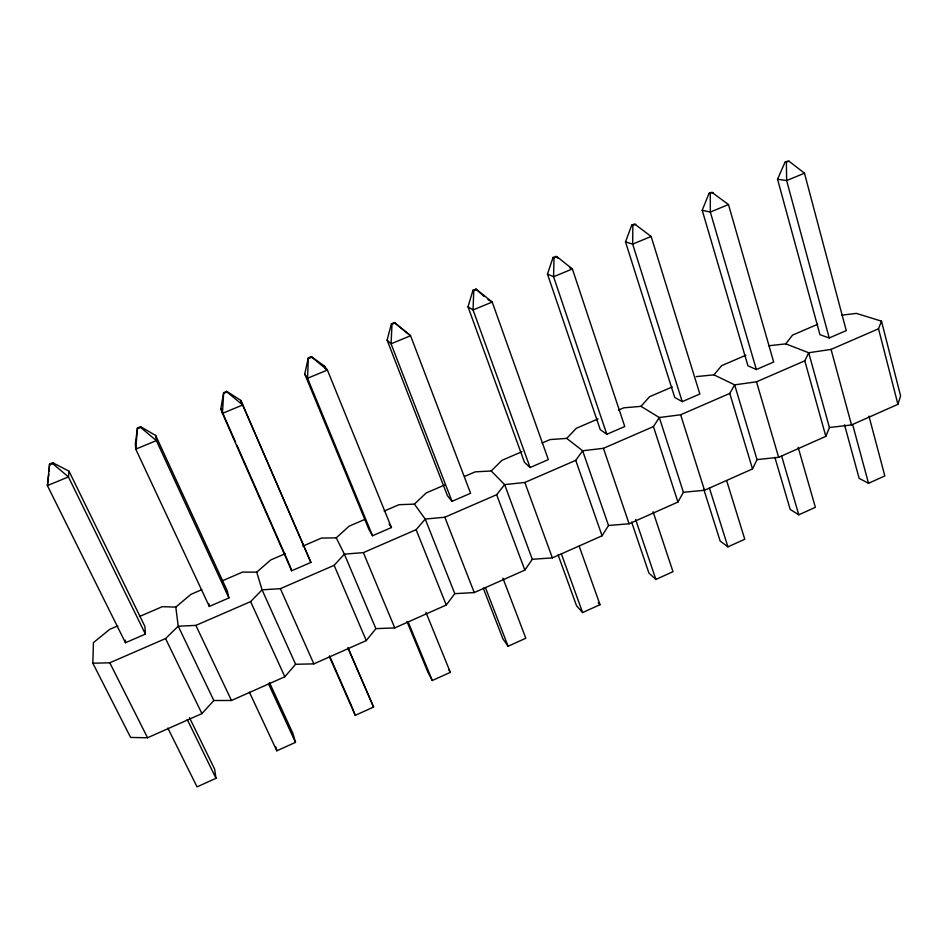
<?xml version="1.0" encoding="UTF-8"?>
<svg xmlns="http://www.w3.org/2000/svg" width="948" height="948" viewBox="0 0 948 948"><rect width="100%" height="100%" fill="white"/><g stroke="black" fill="none" stroke-linecap="round" stroke-linejoin="round"><path stroke-width="1.42" d="M635.681 224.273L632.849 225.434L632.66 244.098L682.228 401.632L699.849 394.001L651.134 236.479L634.567 223.977L631.747 225.126L625.514 241.894L674.727 397.449L682.228 401.632M556.891 256.612L554.011 257.797L553.573 276.733L606.827 434.291L624.756 426.517L572.391 268.971L556.891 256.612L553.063 257.418L547.47 274.055L600.25 429.645L606.827 434.291M542.066 443.036L550.101 439.576L566.726 438.391L582.653 450.774L608.509 525.488L602.063 535.798L552.364 557.886L532.314 559.284L524.848 570.104L474.261 592.583L454.791 593.661L446.259 605.025L394.771 627.908L375.894 628.654L366.272 640.575L313.859 663.873L295.598 664.275L284.838 676.765L231.466 700.477L213.845 700.525L201.912 713.607L147.568 737.757L130.623 737.449L92.845 663.233L93.425 642.649L109.743 629.318L117.836 625.834M472.957 290.301L473.739 290.74L473.064 309.949L530.098 467.518L548.347 459.614L492.213 302.057L476.678 289.543L475.884 289.093L472.957 290.301L468.004 306.796L524.493 462.387L530.098 467.518M391.394 323.778L391.998 324.299L391.062 343.792L452.018 501.326L470.587 493.28L410.567 335.734L394.368 322.557L391.394 323.778L387.116 340.131L447.42 495.697L452.018 501.326M308.313 357.87L307.543 378.252L372.564 535.739L391.453 527.55L327.404 370.052L324.334 365.999L311.347 356.626L308.313 357.87L304.735 374.069L368.997 529.6L372.564 535.739M223.681 392.602L222.448 413.364L291.664 570.767L310.908 562.437L240.792 400.411L226.773 391.334L223.681 392.602L220.837 408.635L222.448 413.364L242.688 405.009L310.908 562.437M48.775 474.024L47.4 485.589L125.456 642.744L145.4 634.105L144.902 626.45L69.014 471.192L52.815 462.731L49.604 464.046L47.4 485.589L68.422 476.915L69.014 471.192M49.012 471.18L49.604 464.046M137.46 427.986L135.754 449.127L209.318 606.436L228.906 597.951L227.259 590.853L155.697 435.476L140.612 426.695L137.46 427.986L135.374 443.854L135.754 449.127L156.384 440.619L155.697 435.476M145.4 634.105L68.422 476.915L52.685 463.584L52.815 462.731M608.509 525.488L629.093 523.782L677.939 502.073L683.401 492.273L704.518 490.27L752.522 468.928L757.025 459.614L778.64 457.327L825.838 436.353L829.417 427.512L851.517 424.941L897.922 404.322L900.6 395.932L881.486 321.159L856.376 313.397L841.954 315.163M897.922 404.322L878.523 328.79L881.486 321.159M702.207 210.302L709.033 193.404L711.818 192.266L728.479 204.567L773.675 362.029L756.35 369.53L747.948 365.81L702.207 210.302L710.325 212.056L728.479 204.567M777.561 179.255L784.98 162.238L787.705 161.124L789.115 161.29L804.473 173.211L846.256 330.603L829.216 337.974L819.949 334.691L777.561 179.255L786.639 180.57L804.473 173.211M696.247 376.605L713.962 374.851L734.653 384.852L756.504 381.807L804.793 360.821L808.703 352.739L831.064 349.409L878.523 328.79M618.357 410.164L623.784 407.83L640.966 406.348L659.31 417.523L680.64 414.774L729.77 393.42L734.653 384.852L757.025 459.614M92.845 663.233L109.79 662.794L165.556 638.573L178.224 626.201L195.881 625.396L250.616 601.613L262.063 589.834L280.383 588.672L334.123 565.328L344.373 554.13L363.357 552.625L416.125 529.695L425.225 519.066L444.825 517.229L496.645 494.714L504.632 484.618L524.837 482.461L575.744 460.349L582.653 450.774L603.426 448.321L653.433 426.588L659.31 417.523L683.401 492.273M768.911 345.747L785.762 343.863L792.492 335.142L817.709 324.275M713.962 374.851L721.629 365.667L745.922 355.204M640.966 406.348L649.593 396.702L672.25 386.95M566.726 438.391L576.348 428.271L598.034 418.921M464.567 476.429L475.173 471.867L491.218 470.978L501.871 460.361L521.969 451.698M384.13 511.091L398.966 504.703L414.406 504.123L426.114 492.996L444.683 484.997M302.744 546.155L321.443 538.097L336.256 537.848L349.065 526.199L365.253 519.231M222.188 580.875L242.57 572.082L256.73 572.165L270.678 559.972L285.372 553.644M139.403 616.544L162.321 606.661L175.807 607.099L190.915 594.349L201.794 589.656M189.482 717.672L214.592 769.029L216.014 778.296L197.042 786.876L167.843 728.088M249.395 692.135L276.828 750.804L295.48 742.367L293.015 733.657L269.481 682.56M329.406 656.585L355.251 715.349L373.571 707.066L347.94 647.709M406.953 621.485L428.129 672.725L432.324 680.498L450.347 672.357L425.948 612.349M483.219 588.044L502.961 638.964L508.104 646.24L525.82 638.229L502.926 578.162M558.052 554.805L576.55 605.772L582.605 612.55L600.025 604.682L579.169 546.155M631.629 522.111L648.942 573.125L655.874 579.429L672.997 571.691L653.065 511.719M703.665 488.943L720.148 541.012L727.922 546.854L744.773 539.234L726.642 480.624M774.871 457.315L790.194 509.408L798.797 514.811L815.375 507.322L798.145 447.278M844.526 424.799L859.125 478.325L868.522 483.29L884.828 475.92L868.949 416.077M651.134 236.479L632.66 244.098L625.514 241.894M49.474 464.911L52.685 463.584M137.531 428.757L140.683 427.465L156.384 440.619L228.906 597.951M223.941 393.29L227.034 392.022L242.688 405.009L240.792 400.411M308.752 358.474L311.785 357.23L327.404 370.052L307.543 378.252L304.735 374.069M391.998 324.299L394.984 323.078L410.567 335.734L391.062 343.792L387.116 340.131M473.739 290.74L476.678 289.543M709.033 193.404L713.074 192.503M784.98 162.238L789.115 161.29M631.747 225.126L632.849 225.434M785.762 343.863L808.703 352.739L829.417 427.512M553.063 257.418L554.011 257.797M569.843 267.94L572.391 268.971L553.573 276.733L547.47 274.055M487.971 299.615L492.213 302.057L473.064 309.949L468.004 306.796M394.368 322.557L394.984 323.078M475.884 289.093L483.907 296.309M555.943 256.244L557.957 258.271M491.218 470.978L504.632 484.618L532.314 559.284M598.235 602.774L600.025 604.682M311.347 356.626L311.785 357.23M414.406 504.123L425.225 519.066L454.791 593.661M389.166 523.948L391.453 527.55M448.866 669.798L450.347 672.357M109.79 662.794L147.568 737.757M336.256 537.848L344.373 554.13L375.894 628.654M187.218 719.485L216.014 778.296M165.556 638.573L201.912 713.607M213.845 700.525L178.224 626.201L175.807 607.099M195.881 625.396L231.466 700.477M268.426 683.674L295.48 742.367M250.616 601.613L284.838 676.765M295.598 664.275L262.063 589.834L256.73 572.165M280.383 588.672L313.859 663.873M220.837 408.635L235.685 442.432M236.882 445.133L288.583 562.745M329.525 655.886L352.016 707.042M348.106 648.278L373.571 707.066M334.123 565.328L366.272 640.575M363.357 552.625L394.771 627.908M408.126 621.876L432.324 680.498M324.334 365.999L325.437 368.725M416.125 529.695L446.259 605.025M444.825 517.229L474.261 592.583M352.478 708.227L355.251 715.349M485.388 587.547L508.104 646.24M226.773 391.334L227.034 392.022M496.645 494.714L524.848 570.104M289.176 564.096L291.664 570.767M524.837 482.461L552.364 557.886M561.335 553.798L582.605 612.55M575.744 460.349L602.063 535.798M603.426 448.321L629.093 523.782M635.61 519.468L655.874 579.429M653.433 426.588L677.939 502.073M680.64 414.774L704.518 490.27M709.483 488.244L727.922 546.854M729.77 393.42L752.522 468.928M756.35 369.53L710.325 212.056L710.289 193.641M781.662 456.166L798.797 514.811M756.504 381.807L778.64 457.327M804.793 360.821L825.838 436.353M829.216 337.974L786.639 180.57L786.378 162.404M852.726 424.87L868.522 483.29M831.064 349.409L851.517 424.941M275.88 747.012L276.828 750.804M208.761 603.544L209.318 606.436M140.612 426.695L140.683 427.465M125.385 640.149L125.456 642.744"/></g></svg>
